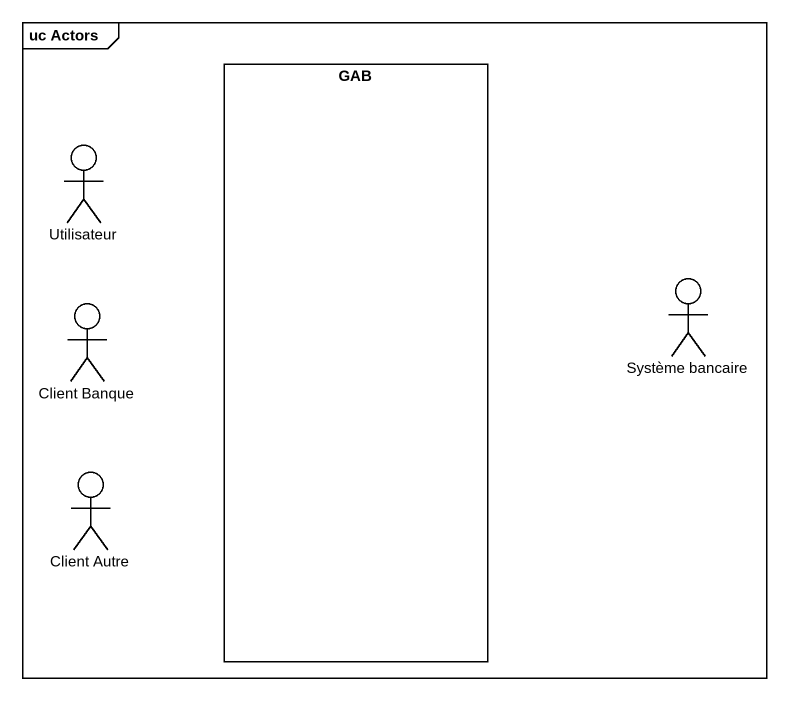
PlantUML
@startuml
mainframe uc Actors
rectangle GAB
actor Utilisateur
actor "Client Banque" as Client_Banque
actor "Système bancaire" as Système_bancaire
actor "Client Autre" as Client_Autre
@enduml
